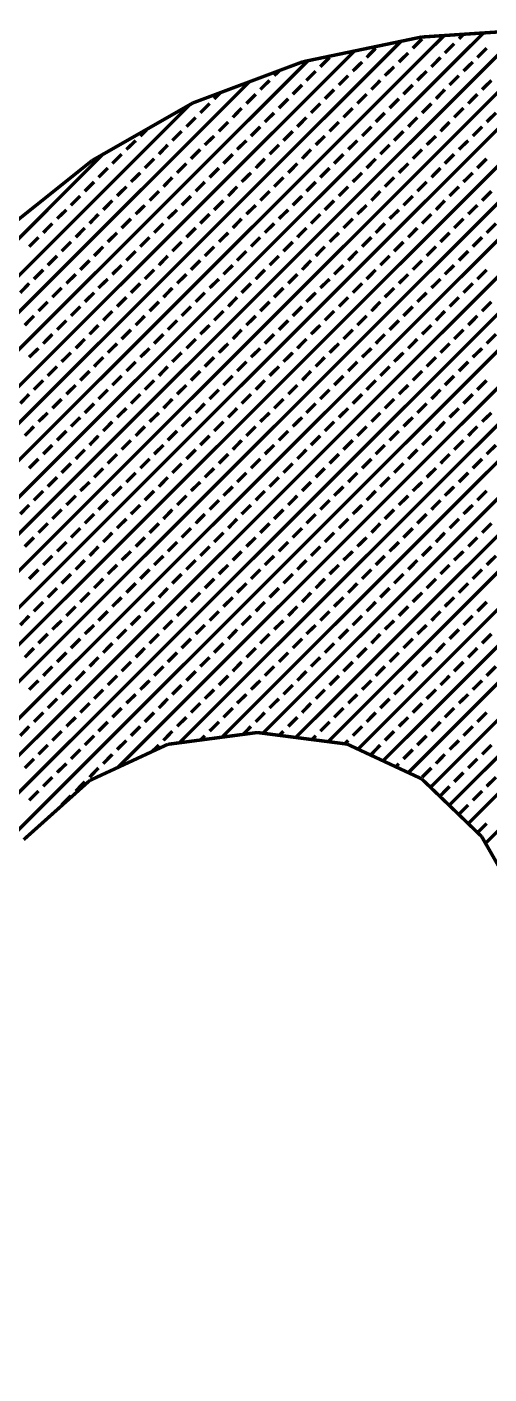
# Model space of a CAD drawing. Extents: x 2 to 176, y -19 to 159.
# Drawn here: x 105.74 to 106.256, y 118.951 to 120.458 of the extents above; entities that cross this region are included whole.
import ezdxf

# ---------------------------------------------------------------- set-up
doc = ezdxf.new("R2010")
doc.units = 0
doc.layers.add('BG_SILKSCREEN_TOP', color=7, linetype='CONTINUOUS')

msp = doc.modelspace()

# ---------------------------------------------------------------- linework, layer by layer
at = {"layer": 'BG_SILKSCREEN_TOP', "const_width": 0.00381}
for points in [[(104.845612, 119.046752), (106.250232, 120.451372)], [(104.872028, 119.03202), (106.294174, 120.45442)], [(104.898698, 119.017288), (106.336084, 120.454674)], [(106.322876, 120.456198), (106.18089, 120.4468)], [(104.799384, 119.083074), (106.158284, 120.442228)], [(104.818942, 119.06123), (106.206036, 120.448324)], [(104.92486, 119.002302), (106.373422, 120.451118)], [(104.95153, 118.98757), (106.411268, 120.447308)], [(104.982772, 118.977664), (106.448606, 120.443244)], [(105.017824, 118.971568), (106.486198, 120.439434)], [(106.18089, 120.4468), (106.048302, 120.419114)], [(106.171238, 120.434354), (106.181652, 120.444768)], [(106.207052, 120.42902), (106.217466, 120.439434)], [(106.2228, 120.444768), (106.22788, 120.449848)], [(104.779572, 119.104664), (106.10596, 120.431052)], [(105.05313, 118.965218), (106.523536, 120.435878)], [(105.08869, 118.959376), (106.554778, 120.425464)], [(106.06786, 120.413526), (106.078274, 120.42394)], [(106.119676, 120.42394), (106.129836, 120.434354)], [(106.155744, 120.41886), (106.166158, 120.42902)], [(106.192066, 120.413526), (106.202226, 120.42394)], [(106.243374, 120.42394), (106.253788, 120.434354)], [(104.760014, 119.126508), (106.05389, 120.42013)], [(105.123742, 118.953026), (106.585512, 120.41505)], [(106.048302, 120.419114), (105.92562, 120.37314)], [(106.016298, 120.40362), (106.022394, 120.409208)], [(106.052366, 120.398286), (106.06278, 120.4087)], [(106.104182, 120.4087), (106.114596, 120.41886)], [(106.139996, 120.40362), (106.15041, 120.413526)], [(106.176318, 120.398286), (106.186732, 120.4087)], [(106.22788, 120.4087), (106.238294, 120.41886)], [(104.740456, 119.148098), (105.988866, 120.397016)], [(105.841546, 119.629682), (106.6165, 120.404636)], [(105.91038, 119.657368), (106.647742, 120.394222)], [(106.000804, 120.388126), (106.011218, 120.398286)], [(106.037126, 120.382792), (106.04754, 120.393206)], [(106.088688, 120.393206), (106.099102, 120.40362)], [(106.12501, 120.388126), (106.134916, 120.398286)], [(106.160824, 120.382792), (106.171238, 120.393206)], [(106.212386, 120.393206), (106.2228, 120.40362)], [(106.248708, 120.388126), (106.259122, 120.398286)], [(105.949242, 120.377712), (105.955846, 120.384316)], [(105.958132, 119.663718), (106.678476, 120.384062)], [(105.98531, 120.372378), (105.995724, 120.382792)], [(106.021632, 120.367298), (106.032046, 120.377712)], [(106.07294, 120.377712), (106.083354, 120.388126)], [(106.109262, 120.372378), (106.119676, 120.382792)], [(106.14533, 120.367298), (106.155744, 120.377712)], [(106.197146, 120.377712), (106.207052, 120.388126)], [(106.233214, 120.372378), (106.243374, 120.382792)], [(105.501694, 119.950484), (105.921556, 120.3706)], [(105.92562, 120.37314), (105.812844, 120.308624)], [(105.933748, 120.361964), (105.944162, 120.372378)], [(105.97007, 120.356884), (105.979976, 120.367298)], [(106.003852, 119.668036), (106.708448, 120.372886)], [(106.005884, 120.351804), (106.016298, 120.361964)], [(106.057446, 120.361964), (106.06786, 120.372378)], [(106.093768, 120.356884), (106.104182, 120.367298)], [(106.129836, 120.351804), (106.139996, 120.361964)], [(106.181652, 120.361964), (106.192066, 120.372378)], [(106.217466, 120.356884), (106.22788, 120.367298)], [(106.253788, 120.351804), (106.264202, 120.361964)], [(105.918254, 120.34647), (105.928668, 120.356884)], [(105.954576, 120.34139), (105.96499, 120.351804)], [(105.99039, 120.336056), (106.000804, 120.34647)], [(106.040428, 119.66321), (106.734102, 120.356884)], [(106.042206, 120.34647), (106.052366, 120.356884)], [(106.078274, 120.34139), (106.088688, 120.351804)], [(106.114596, 120.336056), (106.12501, 120.34647)], [(106.166158, 120.34647), (106.176318, 120.356884)], [(106.202226, 120.34139), (106.212386, 120.351804)], [(106.238294, 120.336056), (106.248708, 120.34647)], [(105.851198, 120.32107), (105.861612, 120.330976)], [(105.866692, 120.336056), (105.873804, 120.343168)], [(105.902506, 120.330976), (105.91292, 120.34139)], [(105.938828, 120.32615), (105.949242, 120.336056)], [(105.974896, 120.32107), (105.98531, 120.330976)], [(106.026712, 120.330976), (106.037126, 120.34139)], [(106.06278, 120.32615), (106.07294, 120.336056)], [(106.077004, 119.658892), (106.759248, 120.340882)], [(106.099102, 120.32107), (106.109262, 120.330976)], [(106.15041, 120.330976), (106.160824, 120.34139)], [(106.186732, 120.32615), (106.197146, 120.336056)], [(106.2228, 120.32107), (106.233214, 120.330976)], [(105.570274, 120.060466), (105.825544, 120.316244)], [(105.83545, 120.305322), (105.845864, 120.315736)], [(105.88752, 120.315736), (105.897426, 120.32615)], [(105.923334, 120.310656), (105.933748, 120.32107)], [(105.959656, 120.305322), (105.97007, 120.315736)], [(106.011218, 120.315736), (106.021632, 120.32615)], [(106.04754, 120.310656), (106.057446, 120.32107)], [(106.083354, 120.305322), (106.093768, 120.315736)], [(106.110024, 119.650256), (106.784394, 120.325134)], [(106.134916, 120.315736), (106.14533, 120.32615)], [(106.171238, 120.310656), (106.181652, 120.32107)], [(106.207052, 120.305322), (106.217466, 120.315736)], [(105.812844, 120.308624), (105.70972, 120.226074)], [(105.871772, 120.300242), (105.882186, 120.310656)], [(105.90784, 120.294908), (105.918254, 120.305322)], [(105.995724, 120.300242), (106.005884, 120.310656)], [(106.032046, 120.294908), (106.042206, 120.305322)], [(106.119676, 120.300242), (106.129836, 120.310656)], [(106.138218, 119.637302), (106.810048, 120.309132)], [(106.155744, 120.294908), (106.166158, 120.305322)], [(106.243374, 120.300242), (106.253788, 120.310656)], [(105.819956, 120.289828), (105.83037, 120.300242)], [(105.856278, 120.284748), (105.866692, 120.294908)], [(105.8926, 120.279414), (105.902506, 120.289828)], [(105.944162, 120.289828), (105.954576, 120.300242)], [(105.979976, 120.284748), (105.99039, 120.294908)], [(106.016298, 120.279414), (106.026712, 120.289828)], [(106.06786, 120.289828), (106.078274, 120.300242)], [(106.104182, 120.284748), (106.114596, 120.294908)], [(106.139996, 120.279414), (106.15041, 120.289828)], [(106.166412, 119.624094), (106.835194, 120.29313)], [(106.192066, 120.289828), (106.202226, 120.300242)], [(106.22788, 120.284748), (106.238294, 120.294908)], [(105.804716, 120.274334), (105.81513, 120.284748)], [(105.840784, 120.269), (105.851198, 120.279414)], [(105.877106, 120.26392), (105.88752, 120.274334)], [(105.928668, 120.274334), (105.938828, 120.284748)], [(105.96499, 120.269), (105.974896, 120.279414)], [(106.000804, 120.26392), (106.011218, 120.274334)], [(106.052366, 120.274334), (106.06278, 120.284748)], [(106.088688, 120.269), (106.099102, 120.279414)], [(106.12501, 120.26392), (106.134916, 120.274334)], [(106.176318, 120.274334), (106.186732, 120.284748)], [(106.191304, 119.607838), (106.860594, 120.277128)], [(106.212386, 120.269), (106.2228, 120.279414)], [(106.248708, 120.26392), (106.259122, 120.274334)], [(105.789222, 120.258586), (105.799636, 120.269)], [(105.82529, 120.253506), (105.83545, 120.26392)], [(105.861612, 120.24868), (105.871772, 120.258586)], [(105.91292, 120.258586), (105.923334, 120.269)], [(105.949242, 120.253506), (105.959656, 120.26392)], [(105.98531, 120.24868), (105.995724, 120.258586)], [(106.037126, 120.258586), (106.04754, 120.269)], [(106.07294, 120.253506), (106.083354, 120.26392)], [(106.109262, 120.24868), (106.119676, 120.258586)], [(106.160824, 120.258586), (106.171238, 120.269)], [(106.197146, 120.253506), (106.207052, 120.26392)], [(106.211878, 119.587264), (106.882184, 120.257316)], [(106.233214, 120.24868), (106.243374, 120.258586)], [(105.773728, 120.2436), (105.784142, 120.253506)], [(105.81005, 120.238266), (105.819956, 120.24868)], [(105.845864, 120.233186), (105.856278, 120.2436)], [(105.897426, 120.2436), (105.90784, 120.253506)], [(105.933748, 120.238266), (105.944162, 120.24868)], [(105.97007, 120.233186), (105.979976, 120.2436)], [(106.021632, 120.2436), (106.032046, 120.253506)], [(106.057446, 120.238266), (106.06786, 120.24868)], [(106.093768, 120.233186), (106.104182, 120.2436)], [(106.14533, 120.2436), (106.155744, 120.253506)], [(106.181652, 120.238266), (106.192066, 120.24868)], [(106.217466, 120.233186), (106.22788, 120.2436)], [(105.758234, 120.227852), (105.768394, 120.238266)], [(105.794556, 120.222772), (105.804716, 120.233186)], [(105.83037, 120.217692), (105.840784, 120.227852)], [(105.882186, 120.227852), (105.8926, 120.238266)], [(105.918254, 120.222772), (105.928668, 120.233186)], [(105.954576, 120.217692), (105.96499, 120.227852)], [(106.005884, 120.227852), (106.016298, 120.238266)], [(106.042206, 120.222772), (106.052366, 120.233186)], [(106.078274, 120.217692), (106.088688, 120.227852)], [(106.129836, 120.227852), (106.139996, 120.238266)], [(106.166158, 120.222772), (106.176318, 120.233186)], [(106.202226, 120.217692), (106.212386, 120.227852)], [(106.233214, 119.566944), (106.902504, 120.236488)], [(106.253788, 120.227852), (106.264202, 120.238266)], [(105.742486, 120.212358), (105.7529, 120.222772)], [(105.778808, 120.207278), (105.789222, 120.217692)], [(105.81513, 120.201944), (105.82529, 120.212358)], [(105.866692, 120.212358), (105.877106, 120.222772)], [(105.902506, 120.207278), (105.91292, 120.217692)], [(105.938828, 120.201944), (105.949242, 120.212358)], [(105.99039, 120.212358), (106.000804, 120.222772)], [(106.026712, 120.207278), (106.037126, 120.217692)], [(106.06278, 120.201944), (106.07294, 120.212358)], [(106.114596, 120.212358), (106.12501, 120.222772)], [(106.15041, 120.207278), (106.160824, 120.217692)], [(106.186732, 120.201944), (106.197146, 120.212358)], [(106.238294, 120.212358), (106.248708, 120.222772)], [(106.252772, 119.5451), (106.923332, 120.21566)], [(105.763314, 120.19153), (105.773728, 120.201944)], [(105.799636, 120.18645), (105.81005, 120.196864)], [(105.851198, 120.196864), (105.861612, 120.207278)], [(105.88752, 120.19153), (105.897426, 120.201944)], [(105.923334, 120.18645), (105.933748, 120.196864)], [(105.974896, 120.196864), (105.98531, 120.207278)], [(106.011218, 120.19153), (106.021632, 120.201944)], [(106.04754, 120.18645), (106.057446, 120.196864)], [(106.099102, 120.196864), (106.109262, 120.207278)], [(106.134916, 120.19153), (106.14533, 120.201944)], [(106.171238, 120.18645), (106.181652, 120.196864)], [(106.2228, 120.196864), (106.233214, 120.207278)], [(105.74782, 120.176036), (105.758234, 120.18645)], [(105.784142, 120.17121), (105.794556, 120.18137)], [(105.83545, 120.18137), (105.845864, 120.19153)], [(105.871772, 120.176036), (105.882186, 120.18645)], [(105.90784, 120.17121), (105.918254, 120.18137)], [(105.959656, 120.18137), (105.97007, 120.19153)], [(105.995724, 120.176036), (106.005884, 120.18645)], [(106.032046, 120.17121), (106.042206, 120.18137)], [(106.083354, 120.18137), (106.093768, 120.19153)], [(106.119676, 120.176036), (106.129836, 120.18645)], [(106.155744, 120.17121), (106.166158, 120.18137)], [(106.207052, 120.18137), (106.217466, 120.19153)], [(106.243374, 120.176036), (106.253788, 120.18645)], [(105.73258, 120.160796), (105.742486, 120.17121)], [(105.768394, 120.155716), (105.778808, 120.16613)], [(105.819956, 120.16613), (105.83037, 120.176036)], [(105.856278, 120.160796), (105.866692, 120.17121)], [(105.8926, 120.155716), (105.902506, 120.16613)], [(105.944162, 120.16613), (105.954576, 120.176036)], [(105.979976, 120.160796), (105.99039, 120.17121)], [(106.016298, 120.155716), (106.026712, 120.16613)], [(106.06786, 120.16613), (106.078274, 120.176036)], [(106.104182, 120.160796), (106.114596, 120.17121)], [(106.139996, 120.155716), (106.15041, 120.16613)], [(106.192066, 120.16613), (106.202226, 120.176036)], [(106.22788, 120.160796), (106.238294, 120.17121)], [(105.7529, 120.140222), (105.763314, 120.150636)], [(105.804716, 120.150636), (105.81513, 120.160796)], [(105.840784, 120.145302), (105.851198, 120.155716)], [(105.877106, 120.140222), (105.88752, 120.150636)], [(105.928668, 120.150636), (105.938828, 120.160796)], [(105.96499, 120.145302), (105.974896, 120.155716)], [(106.000804, 120.140222), (106.011218, 120.150636)], [(106.052366, 120.150636), (106.06278, 120.160796)], [(106.088688, 120.145302), (106.099102, 120.155716)], [(106.12501, 120.140222), (106.134916, 120.150636)], [(106.176318, 120.150636), (106.186732, 120.160796)], [(106.212386, 120.145302), (106.2228, 120.155716)], [(106.248708, 120.140222), (106.259122, 120.150636)], [(105.73766, 120.124474), (105.74782, 120.134888)], [(105.789222, 120.134888), (105.799636, 120.145302)], [(105.82529, 120.129808), (105.83545, 120.140222)], [(105.861612, 120.124474), (105.871772, 120.134888)], [(105.91292, 120.134888), (105.923334, 120.145302)], [(105.949242, 120.129808), (105.959656, 120.140222)], [(105.98531, 120.124474), (105.995724, 120.134888)], [(106.037126, 120.134888), (106.04754, 120.145302)], [(106.07294, 120.129808), (106.083354, 120.140222)], [(106.109262, 120.124474), (106.119676, 120.134888)], [(106.160824, 120.134888), (106.171238, 120.145302)], [(106.197146, 120.129808), (106.207052, 120.140222)], [(106.233214, 120.124474), (106.243374, 120.134888)], [(105.773728, 120.119394), (105.784142, 120.129808)], [(105.81005, 120.114314), (105.819956, 120.124474)], [(105.897426, 120.119394), (105.90784, 120.129808)], [(105.933748, 120.114314), (105.944162, 120.124474)], [(106.021632, 120.119394), (106.032046, 120.129808)], [(106.057446, 120.114314), (106.06786, 120.124474)], [(106.14533, 120.119394), (106.155744, 120.129808)], [(106.181652, 120.114314), (106.192066, 120.124474)], [(105.758234, 120.1039), (105.768394, 120.114314)], [(105.794556, 120.098566), (105.804716, 120.10898)], [(105.845864, 120.10898), (105.856278, 120.119394)], [(105.882186, 120.1039), (105.8926, 120.114314)], [(105.918254, 120.098566), (105.928668, 120.10898)], [(105.97007, 120.10898), (105.979976, 120.119394)], [(106.005884, 120.1039), (106.016298, 120.114314)], [(106.042206, 120.098566), (106.052366, 120.10898)], [(106.093768, 120.10898), (106.104182, 120.119394)], [(106.129836, 120.1039), (106.139996, 120.114314)], [(106.166158, 120.098566), (106.176318, 120.10898)], [(106.217466, 120.10898), (106.22788, 120.119394)], [(106.253788, 120.1039), (106.264202, 120.114314)], [(105.742486, 120.08866), (105.7529, 120.098566)], [(105.778808, 120.08358), (105.789222, 120.09374)], [(105.83037, 120.09374), (105.840784, 120.1039)], [(105.866692, 120.08866), (105.877106, 120.098566)], [(105.902506, 120.08358), (105.91292, 120.09374)], [(105.954576, 120.09374), (105.96499, 120.1039)], [(105.99039, 120.08866), (106.000804, 120.098566)], [(106.026712, 120.08358), (106.037126, 120.09374)], [(106.078274, 120.09374), (106.088688, 120.1039)], [(106.114596, 120.08866), (106.12501, 120.098566)], [(106.15041, 120.08358), (106.160824, 120.09374)], [(106.202226, 120.09374), (106.212386, 120.1039)], [(106.238294, 120.08866), (106.248708, 120.098566)], [(105.763314, 120.067832), (105.773728, 120.078246)], [(105.81513, 120.078246), (105.82529, 120.08866)], [(105.851198, 120.073166), (105.861612, 120.08358)], [(105.88752, 120.067832), (105.897426, 120.078246)], [(105.938828, 120.078246), (105.949242, 120.08866)], [(105.974896, 120.073166), (105.98531, 120.08358)], [(106.011218, 120.067832), (106.021632, 120.078246)], [(106.06278, 120.078246), (106.07294, 120.08866)], [(106.099102, 120.073166), (106.109262, 120.08358)], [(106.134916, 120.067832), (106.14533, 120.078246)], [(106.186732, 120.078246), (106.197146, 120.08866)], [(106.2228, 120.073166), (106.233214, 120.08358)], [(105.74782, 120.052338), (105.758234, 120.062752)], [(105.799636, 120.062752), (105.81005, 120.073166)], [(105.83545, 120.057418), (105.845864, 120.067832)], [(105.871772, 120.052338), (105.882186, 120.062752)], [(105.923334, 120.062752), (105.933748, 120.073166)], [(105.959656, 120.057418), (105.97007, 120.067832)], [(105.995724, 120.052338), (106.005884, 120.062752)], [(106.04754, 120.062752), (106.057446, 120.073166)], [(106.083354, 120.057418), (106.093768, 120.067832)], [(106.119676, 120.052338), (106.129836, 120.062752)], [(106.171238, 120.062752), (106.181652, 120.073166)], [(106.207052, 120.057418), (106.217466, 120.067832)], [(106.243374, 120.052338), (106.253788, 120.062752)], [(105.73258, 120.036844), (105.742486, 120.047258)], [(105.784142, 120.047258), (105.794556, 120.057418)], [(105.819956, 120.041924), (105.83037, 120.052338)], [(105.856278, 120.036844), (105.866692, 120.047258)], [(105.90784, 120.047258), (105.918254, 120.057418)], [(105.944162, 120.041924), (105.954576, 120.052338)], [(105.979976, 120.036844), (105.99039, 120.047258)], [(106.032046, 120.047258), (106.042206, 120.057418)], [(106.06786, 120.041924), (106.078274, 120.052338)], [(106.104182, 120.036844), (106.114596, 120.047258)], [(106.155744, 120.047258), (106.166158, 120.057418)], [(106.192066, 120.041924), (106.202226, 120.052338)], [(106.22788, 120.036844), (106.238294, 120.047258)], [(105.768394, 120.03151), (105.778808, 120.041924)], [(105.804716, 120.02643), (105.81513, 120.036844)], [(105.840784, 120.02135), (105.851198, 120.03151)], [(105.8926, 120.03151), (105.902506, 120.041924)], [(105.928668, 120.02643), (105.938828, 120.036844)], [(105.96499, 120.02135), (105.974896, 120.03151)], [(106.016298, 120.03151), (106.026712, 120.041924)], [(106.052366, 120.02643), (106.06278, 120.036844)], [(106.088688, 120.02135), (106.099102, 120.03151)], [(106.139996, 120.03151), (106.15041, 120.041924)], [(106.176318, 120.02643), (106.186732, 120.036844)], [(106.212386, 120.02135), (106.2228, 120.03151)], [(105.7529, 120.016524), (105.763314, 120.02643)], [(105.789222, 120.01119), (105.799636, 120.02135)], [(105.82529, 120.00611), (105.83545, 120.016524)], [(105.877106, 120.016524), (105.88752, 120.02643)], [(105.91292, 120.01119), (105.923334, 120.02135)], [(105.949242, 120.00611), (105.959656, 120.016524)], [(106.000804, 120.016524), (106.011218, 120.02643)], [(106.037126, 120.01119), (106.04754, 120.02135)], [(106.07294, 120.00611), (106.083354, 120.016524)], [(106.12501, 120.016524), (106.134916, 120.02643)], [(106.160824, 120.01119), (106.171238, 120.02135)], [(106.197146, 120.00611), (106.207052, 120.016524)], [(106.248708, 120.016524), (106.259122, 120.02643)], [(105.73766, 120.000776), (105.74782, 120.01119)], [(105.773728, 119.995696), (105.784142, 120.00611)], [(105.81005, 119.990362), (105.819956, 120.000776)], [(105.861612, 120.000776), (105.871772, 120.01119)], [(105.897426, 119.995696), (105.90784, 120.00611)], [(105.933748, 119.990362), (105.944162, 120.000776)], [(105.98531, 120.000776), (105.995724, 120.01119)], [(106.021632, 119.995696), (106.032046, 120.00611)], [(106.057446, 119.990362), (106.06786, 120.000776)], [(106.109262, 120.000776), (106.119676, 120.01119)], [(106.14533, 119.995696), (106.155744, 120.00611)], [(106.181652, 119.990362), (106.192066, 120.000776)], [(106.233214, 120.000776), (106.243374, 120.01119)], [(105.758234, 119.980202), (105.768394, 119.990362)], [(105.794556, 119.974868), (105.804716, 119.985282)], [(105.845864, 119.985282), (105.856278, 119.995696)], [(105.882186, 119.980202), (105.8926, 119.990362)], [(105.918254, 119.974868), (105.928668, 119.985282)], [(105.97007, 119.985282), (105.979976, 119.995696)], [(106.005884, 119.980202), (106.016298, 119.990362)], [(106.042206, 119.974868), (106.052366, 119.985282)], [(106.093768, 119.985282), (106.104182, 119.995696)], [(106.129836, 119.980202), (106.139996, 119.990362)], [(106.166158, 119.974868), (106.176318, 119.985282)], [(106.217466, 119.985282), (106.22788, 119.995696)], [(106.253788, 119.980202), (106.264202, 119.990362)], [(105.742486, 119.964454), (105.7529, 119.974868)], [(105.778808, 119.959374), (105.789222, 119.969788)], [(105.83037, 119.969788), (105.840784, 119.980202)], [(105.866692, 119.964454), (105.877106, 119.974868)], [(105.902506, 119.959374), (105.91292, 119.969788)], [(105.954576, 119.969788), (105.96499, 119.980202)], [(105.99039, 119.964454), (106.000804, 119.974868)], [(106.026712, 119.959374), (106.037126, 119.969788)], [(106.078274, 119.969788), (106.088688, 119.980202)], [(106.114596, 119.964454), (106.12501, 119.974868)], [(106.15041, 119.959374), (106.160824, 119.969788)], [(106.202226, 119.969788), (106.212386, 119.980202)], [(106.238294, 119.964454), (106.248708, 119.974868)], [(105.763314, 119.94388), (105.773728, 119.954294)], [(105.81513, 119.954294), (105.82529, 119.964454)], [(105.851198, 119.94896), (105.861612, 119.959374)], [(105.88752, 119.94388), (105.897426, 119.954294)], [(105.938828, 119.954294), (105.949242, 119.964454)], [(105.974896, 119.94896), (105.98531, 119.959374)], [(106.011218, 119.94388), (106.021632, 119.954294)], [(106.06278, 119.954294), (106.07294, 119.964454)], [(106.099102, 119.94896), (106.109262, 119.959374)], [(106.134916, 119.94388), (106.14533, 119.954294)], [(106.186732, 119.954294), (106.197146, 119.964454)], [(106.2228, 119.94896), (106.233214, 119.959374)], [(105.74782, 119.92864), (105.758234, 119.939054)], [(105.799636, 119.939054), (105.81005, 119.94896)], [(105.83545, 119.93372), (105.845864, 119.94388)], [(105.871772, 119.92864), (105.882186, 119.939054)], [(105.923334, 119.939054), (105.933748, 119.94896)], [(105.959656, 119.93372), (105.97007, 119.94388)], [(105.995724, 119.92864), (106.005884, 119.939054)], [(106.04754, 119.939054), (106.057446, 119.94896)], [(106.083354, 119.93372), (106.093768, 119.94388)], [(106.119676, 119.92864), (106.129836, 119.939054)], [(106.171238, 119.939054), (106.181652, 119.94896)], [(106.207052, 119.93372), (106.217466, 119.94388)], [(106.243374, 119.92864), (106.253788, 119.939054)], [(105.784142, 119.923306), (105.794556, 119.93372)], [(105.819956, 119.918226), (105.83037, 119.92864)], [(105.90784, 119.923306), (105.918254, 119.93372)], [(105.944162, 119.918226), (105.954576, 119.92864)], [(106.032046, 119.923306), (106.042206, 119.93372)], [(106.06786, 119.918226), (106.078274, 119.92864)], [(106.155744, 119.923306), (106.166158, 119.93372)], [(106.192066, 119.918226), (106.202226, 119.92864)], [(105.73258, 119.913146), (105.742486, 119.923306)], [(105.768394, 119.907812), (105.778808, 119.918226)], [(105.804716, 119.902732), (105.81513, 119.913146)], [(105.856278, 119.913146), (105.866692, 119.923306)], [(105.8926, 119.907812), (105.902506, 119.918226)], [(105.928668, 119.902732), (105.938828, 119.913146)], [(105.979976, 119.913146), (105.99039, 119.923306)], [(106.016298, 119.907812), (106.026712, 119.918226)], [(106.052366, 119.902732), (106.06278, 119.913146)], [(106.104182, 119.913146), (106.114596, 119.923306)], [(106.139996, 119.907812), (106.15041, 119.918226)], [(106.176318, 119.902732), (106.186732, 119.913146)], [(106.22788, 119.913146), (106.238294, 119.923306)], [(105.7529, 119.892318), (105.763314, 119.902732)], [(105.789222, 119.886984), (105.799636, 119.897398)], [(105.840784, 119.897398), (105.851198, 119.907812)], [(105.877106, 119.892318), (105.88752, 119.902732)], [(105.91292, 119.886984), (105.923334, 119.897398)], [(105.96499, 119.897398), (105.974896, 119.907812)], [(106.000804, 119.892318), (106.011218, 119.902732)], [(106.037126, 119.886984), (106.04754, 119.897398)], [(106.088688, 119.897398), (106.099102, 119.907812)], [(106.12501, 119.892318), (106.134916, 119.902732)], [(106.160824, 119.886984), (106.171238, 119.897398)], [(106.212386, 119.897398), (106.2228, 119.907812)], [(106.248708, 119.892318), (106.259122, 119.902732)], [(105.73766, 119.876824), (105.74782, 119.886984)], [(105.773728, 119.87149), (105.784142, 119.881904)], [(105.82529, 119.881904), (105.83545, 119.892318)], [(105.861612, 119.876824), (105.871772, 119.886984)], [(105.897426, 119.87149), (105.90784, 119.881904)], [(105.949242, 119.881904), (105.959656, 119.892318)], [(105.98531, 119.876824), (105.995724, 119.886984)], [(106.021632, 119.87149), (106.032046, 119.881904)], [(106.07294, 119.881904), (106.083354, 119.892318)], [(106.109262, 119.876824), (106.119676, 119.886984)], [(106.14533, 119.87149), (106.155744, 119.881904)], [(106.197146, 119.881904), (106.207052, 119.892318)], [(106.233214, 119.876824), (106.243374, 119.886984)], [(105.758234, 119.85625), (105.768394, 119.86641)], [(105.81005, 119.86641), (105.819956, 119.876824)], [(105.845864, 119.861584), (105.856278, 119.87149)], [(105.882186, 119.85625), (105.8926, 119.86641)], [(105.933748, 119.86641), (105.944162, 119.876824)], [(105.97007, 119.861584), (105.979976, 119.87149)], [(106.005884, 119.85625), (106.016298, 119.86641)], [(106.057446, 119.86641), (106.06786, 119.876824)], [(106.093768, 119.861584), (106.104182, 119.87149)], [(106.129836, 119.85625), (106.139996, 119.86641)], [(106.181652, 119.86641), (106.192066, 119.876824)], [(106.217466, 119.861584), (106.22788, 119.87149)], [(106.253788, 119.85625), (106.264202, 119.86641)], [(105.742486, 119.840756), (105.7529, 119.85117)], [(105.794556, 119.85117), (105.804716, 119.861584)], [(105.83037, 119.84609), (105.840784, 119.85625)], [(105.866692, 119.840756), (105.877106, 119.85117)], [(105.918254, 119.85117), (105.928668, 119.861584)], [(105.954576, 119.84609), (105.96499, 119.85625)], [(105.99039, 119.840756), (106.000804, 119.85117)], [(106.042206, 119.85117), (106.052366, 119.861584)], [(106.078274, 119.84609), (106.088688, 119.85625)], [(106.114596, 119.840756), (106.12501, 119.85117)], [(106.166158, 119.85117), (106.176318, 119.861584)], [(106.202226, 119.84609), (106.212386, 119.85625)], [(106.238294, 119.840756), (106.248708, 119.85117)], [(105.778808, 119.835676), (105.789222, 119.84609)], [(105.81513, 119.830342), (105.82529, 119.840756)], [(105.851198, 119.825262), (105.861612, 119.835676)], [(105.902506, 119.835676), (105.91292, 119.84609)], [(105.938828, 119.830342), (105.949242, 119.840756)], [(105.974896, 119.825262), (105.98531, 119.835676)], [(106.026712, 119.835676), (106.037126, 119.84609)], [(106.06278, 119.830342), (106.07294, 119.840756)], [(106.099102, 119.825262), (106.109262, 119.835676)], [(106.15041, 119.835676), (106.160824, 119.84609)], [(106.186732, 119.830342), (106.197146, 119.840756)], [(106.2228, 119.825262), (106.233214, 119.835676)], [(105.763314, 119.819928), (105.773728, 119.830342)], [(105.799636, 119.814848), (105.81005, 119.825262)], [(105.83545, 119.809768), (105.845864, 119.819928)], [(105.88752, 119.819928), (105.897426, 119.830342)], [(105.923334, 119.814848), (105.933748, 119.825262)], [(105.959656, 119.809768), (105.97007, 119.819928)], [(106.011218, 119.819928), (106.021632, 119.830342)], [(106.04754, 119.814848), (106.057446, 119.825262)], [(106.083354, 119.809768), (106.093768, 119.819928)], [(106.134916, 119.819928), (106.14533, 119.830342)], [(106.171238, 119.814848), (106.181652, 119.825262)], [(106.207052, 119.809768), (106.217466, 119.819928)], [(105.74782, 119.804434), (105.758234, 119.814848)], [(105.784142, 119.799354), (105.794556, 119.809768)], [(105.819956, 119.79402), (105.83037, 119.804434)], [(105.871772, 119.804434), (105.882186, 119.814848)], [(105.90784, 119.799354), (105.918254, 119.809768)], [(105.944162, 119.79402), (105.954576, 119.804434)], [(105.995724, 119.804434), (106.005884, 119.814848)], [(106.032046, 119.799354), (106.042206, 119.809768)], [(106.06786, 119.79402), (106.078274, 119.804434)], [(106.119676, 119.804434), (106.129836, 119.814848)], [(106.155744, 119.799354), (106.166158, 119.809768)], [(106.192066, 119.79402), (106.202226, 119.804434)], [(106.243374, 119.804434), (106.253788, 119.814848)], [(105.73258, 119.78894), (105.742486, 119.799354)], [(105.768394, 119.784114), (105.778808, 119.79402)], [(105.804716, 119.779034), (105.81513, 119.78894)], [(105.856278, 119.78894), (105.866692, 119.799354)], [(105.8926, 119.784114), (105.902506, 119.79402)], [(105.928668, 119.779034), (105.938828, 119.78894)], [(105.979976, 119.78894), (105.99039, 119.799354)], [(106.016298, 119.784114), (106.026712, 119.79402)], [(106.052366, 119.779034), (106.06278, 119.78894)], [(106.104182, 119.78894), (106.114596, 119.799354)], [(106.139996, 119.784114), (106.15041, 119.79402)], [(106.176318, 119.779034), (106.186732, 119.78894)], [(106.22788, 119.78894), (106.238294, 119.799354)], [(105.7529, 119.76862), (105.763314, 119.779034)], [(105.789222, 119.763286), (105.799636, 119.7737)], [(105.840784, 119.7737), (105.851198, 119.784114)], [(105.877106, 119.76862), (105.88752, 119.779034)], [(105.91292, 119.763286), (105.923334, 119.7737)], [(105.96499, 119.7737), (105.974896, 119.784114)], [(106.000804, 119.76862), (106.011218, 119.779034)], [(106.037126, 119.763286), (106.04754, 119.7737)], [(106.088688, 119.7737), (106.099102, 119.784114)], [(106.12501, 119.76862), (106.134916, 119.779034)], [(106.160824, 119.763286), (106.171238, 119.7737)], [(106.212386, 119.7737), (106.2228, 119.784114)], [(106.248708, 119.76862), (106.259122, 119.779034)], [(105.73766, 119.752872), (105.74782, 119.763286)], [(105.773728, 119.747792), (105.784142, 119.758206)], [(105.82529, 119.758206), (105.83545, 119.76862)], [(105.861612, 119.752872), (105.871772, 119.763286)], [(105.897426, 119.747792), (105.90784, 119.758206)], [(105.949242, 119.758206), (105.959656, 119.76862)], [(105.98531, 119.752872), (105.995724, 119.763286)], [(106.021632, 119.747792), (106.032046, 119.758206)], [(106.07294, 119.758206), (106.083354, 119.76862)], [(106.109262, 119.752872), (106.119676, 119.763286)], [(106.14533, 119.747792), (106.155744, 119.758206)], [(106.197146, 119.758206), (106.207052, 119.76862)], [(106.233214, 119.752872), (106.243374, 119.763286)], [(105.81005, 119.742712), (105.819956, 119.752872)], [(105.845864, 119.737378), (105.856278, 119.747792)], [(105.933748, 119.742712), (105.944162, 119.752872)], [(105.97007, 119.737378), (105.979976, 119.747792)], [(106.057446, 119.742712), (106.06786, 119.752872)], [(106.093768, 119.737378), (106.104182, 119.747792)], [(106.181652, 119.742712), (106.192066, 119.752872)], [(106.217466, 119.737378), (106.22788, 119.747792)], [(105.758234, 119.732298), (105.768394, 119.742712)], [(105.794556, 119.726964), (105.804716, 119.737378)], [(105.83037, 119.721884), (105.840784, 119.732298)], [(105.882186, 119.732298), (105.8926, 119.742712)], [(105.918254, 119.726964), (105.928668, 119.737378)], [(105.954576, 119.721884), (105.96499, 119.732298)], [(106.005884, 119.732298), (106.016298, 119.742712)], [(106.042206, 119.726964), (106.052366, 119.737378)], [(106.078274, 119.721884), (106.088688, 119.732298)], [(106.129836, 119.732298), (106.139996, 119.742712)], [(106.166158, 119.726964), (106.176318, 119.737378)], [(106.202226, 119.721884), (106.212386, 119.732298)], [(106.253788, 119.732298), (106.264202, 119.742712)], [(105.742486, 119.716804), (105.7529, 119.726964)], [(105.778808, 119.71147), (105.789222, 119.721884)], [(105.81513, 119.706644), (105.82529, 119.716804)], [(105.866692, 119.716804), (105.877106, 119.726964)], [(105.902506, 119.71147), (105.91292, 119.721884)], [(105.938828, 119.706644), (105.949242, 119.716804)], [(105.99039, 119.716804), (106.000804, 119.726964)], [(106.026712, 119.71147), (106.037126, 119.721884)], [(106.06278, 119.706644), (106.07294, 119.716804)], [(106.114596, 119.716804), (106.12501, 119.726964)], [(106.15041, 119.71147), (106.160824, 119.721884)], [(106.186732, 119.706644), (106.197146, 119.716804)], [(106.238294, 119.716804), (106.248708, 119.726964)], [(105.763314, 119.69623), (105.773728, 119.706644)], [(105.799636, 119.69115), (105.81005, 119.701564)], [(105.851198, 119.701564), (105.861612, 119.71147)], [(105.88752, 119.69623), (105.897426, 119.706644)], [(105.923334, 119.69115), (105.933748, 119.701564)], [(105.974896, 119.701564), (105.98531, 119.71147)], [(106.011218, 119.69623), (106.021632, 119.706644)], [(106.04754, 119.69115), (106.057446, 119.701564)], [(106.099102, 119.701564), (106.109262, 119.71147)], [(106.134916, 119.69623), (106.14533, 119.706644)], [(106.171238, 119.69115), (106.181652, 119.701564)], [(106.2228, 119.701564), (106.233214, 119.71147)], [(105.74782, 119.680736), (105.758234, 119.69115)], [(105.784142, 119.675656), (105.794556, 119.685816)], [(105.83545, 119.685816), (105.845864, 119.69623)], [(105.871772, 119.680736), (105.882186, 119.69115)], [(105.90784, 119.675656), (105.918254, 119.685816)], [(105.959656, 119.685816), (105.97007, 119.69623)], [(105.995724, 119.680736), (106.005884, 119.69115)], [(106.032046, 119.675656), (106.042206, 119.685816)], [(106.083354, 119.685816), (106.093768, 119.69623)], [(106.119676, 119.680736), (106.129836, 119.69115)], [(106.155744, 119.675656), (106.166158, 119.685816)], [(106.207052, 119.685816), (106.217466, 119.69623)], [(106.243374, 119.680736), (106.253788, 119.69115)], [(105.73258, 119.665242), (105.742486, 119.675656)], [(105.768394, 119.659908), (105.778808, 119.670322)], [(105.819956, 119.670322), (105.83037, 119.680736)], [(105.856278, 119.665242), (105.866692, 119.675656)], [(105.8926, 119.659908), (105.902506, 119.670322)], [(105.897426, 119.65559), (105.997502, 119.668798)], [(105.944162, 119.670322), (105.954576, 119.680736)], [(105.982008, 119.66702), (105.99039, 119.675656)], [(105.997502, 119.668798), (106.097832, 119.655844)], [(106.022394, 119.666004), (106.026712, 119.670322)], [(106.06786, 119.670322), (106.078274, 119.680736)], [(106.104182, 119.665242), (106.114596, 119.675656)], [(106.139996, 119.659908), (106.15041, 119.670322)], [(106.192066, 119.670322), (106.202226, 119.680736)], [(106.22788, 119.665242), (106.238294, 119.675656)], [(105.7529, 119.644414), (105.763314, 119.654828)], [(105.804716, 119.654828), (105.81513, 119.665242)], [(105.810304, 119.615204), (105.897426, 119.65559)], [(105.840784, 119.649748), (105.851198, 119.659908)], [(105.8799, 119.647462), (105.88752, 119.654828)], [(105.934002, 119.660416), (105.938828, 119.665242)], [(106.058716, 119.661178), (106.06278, 119.665242)], [(106.095292, 119.656352), (106.099102, 119.659908)], [(106.097832, 119.655844), (106.181144, 119.616982)], [(106.12501, 119.644414), (106.134916, 119.654828)], [(106.176318, 119.654828), (106.186732, 119.665242)], [(106.212386, 119.649748), (106.2228, 119.659908)], [(106.248708, 119.644414), (106.259122, 119.654828)], [(105.73766, 119.629174), (105.74782, 119.639334)], [(105.789222, 119.639334), (105.799636, 119.649748)], [(105.82529, 119.634), (105.83545, 119.644414)], [(106.160824, 119.639334), (106.171238, 119.649748)], [(106.197146, 119.634), (106.207052, 119.644414)], [(106.233214, 119.629174), (106.243374, 119.639334)], [(105.773728, 119.624094), (105.784142, 119.634)], [(105.81005, 119.61876), (105.819956, 119.629174)], [(106.152442, 119.630698), (106.155744, 119.634)], [(106.181652, 119.61876), (106.192066, 119.629174)], [(106.217466, 119.61368), (106.22788, 119.624094)], [(105.73639, 119.54891), (105.810304, 119.615204)], [(105.758234, 119.6086), (105.768394, 119.61876)], [(105.794556, 119.603266), (105.804716, 119.61368)], [(106.181144, 119.616982), (106.2482, 119.552466)], [(106.202226, 119.598186), (106.212386, 119.6086)], [(106.253788, 119.6086), (106.264202, 119.61876)], [(105.742486, 119.592852), (105.7529, 119.603266)], [(105.778808, 119.587772), (105.789222, 119.598186)], [(106.238294, 119.592852), (106.248708, 119.603266)], [(106.2228, 119.577358), (106.233214, 119.587772)], [(106.243882, 119.557038), (106.253788, 119.566944)], [(106.2482, 119.552466), (106.299508, 119.462804)]]:
    msp.add_lwpolyline(points, dxfattribs=at)

doc.saveas('drawing.dxf')
